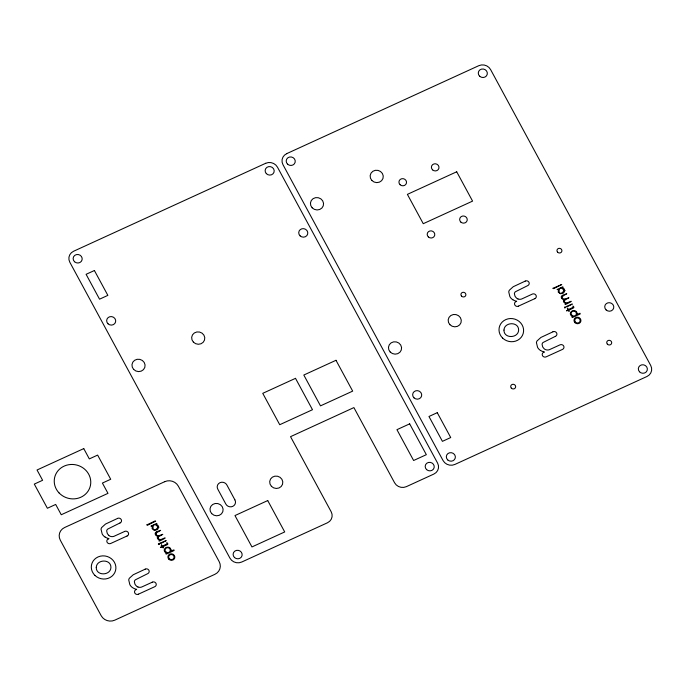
<?xml version="1.0" encoding="UTF-8"?>
<svg xmlns="http://www.w3.org/2000/svg" width="686" height="686" viewBox="0 0 686 686"><rect width="100%" height="100%" fill="white"/><g stroke="black" fill="none" stroke-linecap="round" stroke-linejoin="round"><path stroke-width="1.03" d="M163.234 547.951L162.222 546.991L160.404 547.445L161.853 546.313L161.244 545.19M161.373 544.753L162.513 546.013L166.441 544.221A0.9 0.84 14.3 0 0 167.067 543.269M567.476 308.151L568.608 309.42L572.536 307.62A0.9 0.84 14.3 0 0 573.17 306.676M286.688 153.647L478.802 65.684A8.781 8.215 14.3 0 1 490.61 69.595L650.722 365.484A8.781 8.215 14.3 0 1 646.984 376.485L454.869 464.448A8.781 8.215 14.3 0 1 443.07 460.563L282.966 164.666A8.781 8.215 14.3 0 1 286.705 153.673M525.253 281.097L513.239 286.714L509.381 290.204A5.154 4.819 14.3 0 0 508.746 291.927L509.878 296.609A8.249 7.718 14.3 0 0 512.836 299.748M516.052 301.583L516.721 301.283A10.873 10.161 14.3 0 1 512.854 299.722M518.505 306.11L534.763 298.667M563.317 295.769L566.756 293.745L562.914 295.109A3.25 3.036 14.3 0 0 561.414 296.343A1.912 1.784 14.3 0 0 561.405 297.664L561.491 297.904A3.353 3.13 14.3 0 0 561.611 298.153M565.084 299.045L568.917 297.733L565.418 299.731M565.881 303.486C561.097 307.465 579.044 297.535 567.133 302.912M117.546 518.427L105.533 524.044L101.674 527.534A5.154 4.819 14.3 0 0 101.039 529.258L102.171 533.94A8.249 7.718 14.3 0 0 105.129 537.078M119.999 522.955L107.599 529.138A4.588 4.288 14.3 0 0 106.982 529.995A2.967 2.77 14.3 0 0 106.69 530.955L107.222 533.279A8.438 7.889 14.3 0 0 107.668 534.06L108.74 535.337M552.942 331.818L540.92 337.435L537.061 340.916A5.154 4.819 14.3 0 0 536.435 342.648L537.558 347.322A8.249 7.718 14.3 0 0 540.525 350.469M108.354 538.913L109.023 538.613A10.873 10.161 14.3 0 1 105.155 537.052M124.603 531.47L114.03 536.289A5.145 4.811 14.3 0 1 110.275 536.306A4.725 4.416 14.3 0 1 108.74 535.337M555.386 336.337L542.995 342.528A4.588 4.288 14.3 0 0 542.369 343.377A2.967 2.77 14.3 0 0 542.077 344.346L542.609 346.662A8.438 7.889 14.3 0 0 543.055 347.45L544.135 348.728A4.725 4.416 14.3 0 0 545.67 349.671A5.145 4.811 14.3 0 0 549.417 349.68L559.999 344.861A2.718 2.538 14.3 0 1 563.669 346.001A2.718 2.538 14.3 0 1 562.46 349.423L546.185 356.831A2.718 2.538 14.3 0 1 542.515 355.691A2.718 2.538 14.3 0 1 543.724 352.261M127.056 535.998L110.798 543.441A2.718 2.538 14.3 0 1 107.119 542.3A2.718 2.538 14.3 0 1 108.328 538.879M543.741 352.304L544.41 351.995A10.873 10.161 14.3 0 1 540.542 350.443M156.811 531.701L160.653 530.338L157.214 532.362A2.384 2.23 14.3 0 0 156.116 533.271M158.989 535.637L162.814 534.325L159.315 536.332A2.384 2.23 14.3 0 0 158.234 537.215M159.778 540.079C154.933 544.049 173.035 534.205 161.039 539.505M145.235 569.148L133.213 574.765L129.362 578.247A5.154 4.819 14.3 0 0 128.728 579.97L129.851 584.652A8.249 7.718 14.3 0 0 132.818 587.799A10.873 10.161 14.3 0 0 136.703 589.351L136.034 589.634A2.718 2.538 14.3 0 0 134.808 593.021A2.718 2.538 14.3 0 0 138.503 594.196M152.292 582.191L141.71 587.01A5.145 4.811 14.3 0 1 137.963 587.019M138.486 594.153L154.736 586.71A2.718 2.538 14.3 0 0 155.971 583.332A2.718 2.538 14.3 0 0 152.266 582.148M572.913 306.025L573.865 307.019A1.08 1.012 14.3 0 1 573.745 307.62A1.938 1.809 14.3 0 1 572.921 308.246L568.977 310.098L569.106 311.427L568.317 310.398L566.516 310.869L567.957 309.72L567.348 308.597M166.809 542.617L167.761 543.612A1.08 1.012 14.3 0 1 167.641 544.221M163.362 547.642L162.874 546.691L166.835 544.873A1.938 1.809 14.3 0 0 167.693 544.255M157.952 536.289A2.813 2.624 14.3 0 1 155.585 534.72M155.508 534.754A3.353 3.13 14.3 0 1 155.388 534.505L155.293 534.257A1.912 1.784 14.3 0 1 155.336 532.953A3.25 3.036 14.3 0 1 156.828 531.736M159.778 539.933A2.487 2.324 14.3 0 1 157.771 536.16M160.978 539.385A1.929 1.801 14.3 0 1 158.277 537.232M158.929 535.534A1.981 1.852 14.3 0 1 156.176 533.296M137.972 587.002A4.725 4.416 14.3 0 1 136.428 586.05L135.348 584.781A8.438 7.889 14.3 0 1 134.902 583.992L134.37 581.668A2.967 2.77 14.3 0 1 134.67 580.708A4.588 4.288 14.3 0 1 135.288 579.859L147.679 573.668A2.718 2.538 14.3 0 0 148.905 570.289A2.718 2.538 14.3 0 0 145.209 569.106M124.586 531.436A2.718 2.538 14.3 0 1 128.282 532.61A2.718 2.538 14.3 0 1 127.073 536.04M117.529 518.393A2.718 2.538 14.3 0 1 121.225 519.568A2.718 2.538 14.3 0 1 120.016 522.989M564.055 299.696A2.813 2.624 14.3 0 1 561.688 298.127M565.881 303.332A2.487 2.324 14.3 0 1 563.875 299.568M567.073 302.792A1.929 1.801 14.3 0 1 564.381 300.64A2.384 2.23 14.3 0 1 565.427 299.756M565.032 298.933A1.981 1.852 14.3 0 1 562.271 296.704M562.22 296.678A2.384 2.23 14.3 0 1 563.326 295.786M518.522 306.153A2.718 2.538 14.3 0 1 514.826 304.97A2.718 2.538 14.3 0 1 516.035 301.548M534.78 298.71A2.718 2.538 14.3 0 0 535.989 295.28A2.718 2.538 14.3 0 0 532.293 294.105L521.737 298.967A5.145 4.811 14.3 0 1 517.981 298.976M517.99 298.95A4.725 4.416 14.3 0 1 516.447 298.007L515.366 296.729A8.438 7.889 14.3 0 1 514.929 295.949L514.397 293.625A2.967 2.77 14.3 0 1 514.689 292.665A4.588 4.288 14.3 0 1 515.306 291.807L527.697 285.625A2.718 2.538 14.3 0 0 528.932 282.238A2.718 2.538 14.3 0 0 525.227 281.063M552.916 331.775A2.718 2.538 14.3 0 1 556.612 332.959A2.718 2.538 14.3 0 1 555.403 336.38M159.366 544.075C157.849 545.85 158.252 542.146 159.366 544.092M565.47 307.482C564.158 309.309 564.201 305.579 565.47 307.5M158.758 527.2L157.514 529.549L154.487 530.372L152.138 528.735L152.292 526.179L150.971 526.128L156.7 523.384L156.974 524.001L156.048 524.456L157.986 525.356L158.758 527.2M564.861 290.598L563.609 292.956L560.582 293.78L558.284 292.227L558.395 289.586L557.075 289.526L562.803 286.791L563.112 287.357L562.151 287.863L564.089 288.763L564.861 290.598M157.994 527.165C150.946 536.658 151.735 518.324 157.994 527.165M564.098 290.564C557.178 300.056 557.727 281.723 564.098 290.564M96.254 567.416C96.031 576.189 110.592 575.777 110.926 567.485C111.141 558.713 96.615 559.133 96.254 567.416M503.961 330.086C503.738 338.858 518.299 338.447 518.633 330.155C518.848 321.382 504.321 321.803 503.961 330.086M171.011 549.949C169.468 553.062 174.887 548.285 174.115 550.532L166.432 554.056C165.42 554.382 166.021 552.71 166.689 553.002C165.12 552.822 163.911 551.132 164.297 549.589C165.043 546.262 170.934 546.253 171.011 549.949M577.115 313.348C575.648 316.486 580.785 311.65 580.245 313.922L572.536 317.455C571.755 317.807 571.747 316.28 572.973 316.418C571.361 316.349 570.049 314.668 570.375 313.09C571.026 309.686 577.037 309.609 577.115 313.348M146.933 524.867L147.49 525.253L155.679 521.171L155.139 520.914L146.933 524.85M160.052 543.183L160.618 543.561L166.201 540.585L160.052 543.183M553.027 288.274L553.593 288.66L561.765 284.519L553.036 288.257M566.156 306.582L566.722 306.968L572.321 304.027L566.164 306.548M265.679 163.294L73.573 251.256A8.781 8.215 14.3 0 0 69.826 262.249L229.939 558.147A8.781 8.215 14.3 0 0 241.729 562.031L327.471 522.775A8.781 8.215 14.3 0 0 331.184 511.79L290.538 436.665L353.899 407.595L394.579 482.764A8.781 8.215 14.3 0 0 406.335 486.666L433.844 474.069A8.781 8.215 14.3 0 0 437.591 463.076L277.478 167.178A8.781 8.215 14.3 0 0 265.679 163.294M94.402 270.516L86.093 274.314L99.547 299.182L107.856 295.374L94.402 270.516M456.705 171.783L407.39 194.361L423.262 223.696L472.577 201.118L456.705 171.783M83.761 448.601L37.035 469.996L42.609 480.286L34.3 484.093L47.377 508.257L55.686 504.45L61.251 514.749L107.976 493.354L102.403 483.064L110.712 479.257L97.635 455.092L89.326 458.9L83.761 448.601M295.512 378.338L262.755 393.335L279.734 424.711L312.49 409.714L295.512 378.338M335.994 360.296L303.812 375.036L320.491 405.863L352.681 391.123L335.994 360.296M164.743 481.675L64.621 527.517A10.119 9.458 14.3 0 0 60.308 540.191L101.168 615.694A10.119 9.458 14.3 0 0 114.759 620.17L214.881 574.328A10.119 9.458 14.3 0 0 219.186 561.654L178.334 486.151A10.119 9.458 14.3 0 0 164.743 481.675M409.662 423.854L396.937 429.676L413.624 460.503L426.34 454.681L409.662 423.854M437.265 412.68L428.964 416.488L442.419 441.347L450.719 437.548L437.265 412.68M267.729 500.566L234.972 515.563L251.951 546.939L284.707 531.942L267.729 500.566M234.878 499.828L226.929 485.079A5.136 4.802 14.3 0 0 219.966 482.695A5.136 4.802 14.3 0 0 217.839 489.238L225.797 503.987A5.136 4.802 14.3 0 0 232.751 506.371A5.136 4.802 14.3 0 0 234.878 499.828M168.945 559.33A3.481 3.25 14.3 0 0 174.724 557.967A3.481 3.25 14.3 0 0 170.428 553.894A3.481 3.25 14.3 0 0 168.945 559.33M169.451 558.798A2.71 2.538 14.3 0 0 173.97 557.804A2.71 2.538 14.3 0 0 170.668 554.58A2.71 2.538 14.3 0 0 169.451 558.798M165.823 551.87A2.633 2.461 14.3 0 0 170.205 550.858A2.633 2.461 14.3 0 0 166.955 547.762A2.633 2.461 14.3 0 0 165.823 551.87M94.925 575.408A12.357 11.551 14.3 0 0 115.497 570.778A12.357 11.551 14.3 0 0 100.379 556.166A12.357 11.551 14.3 0 0 94.925 575.408M575.048 322.729A3.481 3.25 14.3 0 0 580.828 321.374A3.481 3.25 14.3 0 0 576.532 317.292A3.481 3.25 14.3 0 0 575.048 322.729M575.554 322.206A2.71 2.538 14.3 0 0 580.073 321.211A2.71 2.538 14.3 0 0 576.772 317.987A2.71 2.538 14.3 0 0 575.554 322.206M571.927 315.277A2.633 2.461 14.3 0 0 576.309 314.265A2.633 2.461 14.3 0 0 573.059 311.161A2.633 2.461 14.3 0 0 571.927 315.277M502.624 338.078A12.357 11.551 14.3 0 0 523.204 333.456A12.357 11.551 14.3 0 0 508.086 318.836A12.357 11.551 14.3 0 0 502.624 338.078M59.013 492.874A18.342 17.15 14.3 0 0 89.917 487.412A18.342 17.15 14.3 0 0 68.583 464.739A18.342 17.15 14.3 0 0 59.013 492.874M414.061 397.897A4.553 4.253 14.3 0 0 421.59 396.019A4.553 4.253 14.3 0 0 415.896 390.763A4.553 4.253 14.3 0 0 414.061 397.897M449.87 324.658A6.603 6.174 14.3 0 0 461.001 322.686A6.603 6.174 14.3 0 0 453.317 314.531A6.603 6.174 14.3 0 0 449.87 324.658M312.139 207.789A6.603 6.174 14.3 0 0 323.269 205.826A6.603 6.174 14.3 0 0 315.586 197.662A6.603 6.174 14.3 0 0 312.139 207.789M371.846 180.452A6.603 6.174 14.3 0 0 382.968 178.489A6.603 6.174 14.3 0 0 375.285 170.325A6.603 6.174 14.3 0 0 371.846 180.452M390.171 351.987A6.603 6.174 14.3 0 0 401.293 350.023A6.603 6.174 14.3 0 0 393.618 341.86A6.603 6.174 14.3 0 0 390.171 351.987M461.567 296.146A2.495 2.332 14.3 0 0 465.768 295.409A2.495 2.332 14.3 0 0 462.87 292.322A2.495 2.332 14.3 0 0 461.567 296.146M557.607 252.182A2.495 2.332 14.3 0 0 561.808 251.436A2.495 2.332 14.3 0 0 558.901 248.358A2.495 2.332 14.3 0 0 557.607 252.182M607.376 344.166A2.495 2.332 14.3 0 0 611.586 343.429A2.495 2.332 14.3 0 0 608.679 340.342A2.495 2.332 14.3 0 0 607.376 344.166M511.344 388.139A2.495 2.332 14.3 0 0 515.546 387.401A2.495 2.332 14.3 0 0 512.639 384.314A2.495 2.332 14.3 0 0 511.344 388.139M447.726 459.929A4.553 4.253 14.3 0 0 455.255 458.059A4.553 4.253 14.3 0 0 449.562 452.794A4.553 4.253 14.3 0 0 447.726 459.929M639.506 371.795A4.553 4.253 14.3 0 0 647.164 370.44A4.553 4.253 14.3 0 0 641.873 364.823A4.553 4.253 14.3 0 0 639.506 371.795M460.838 222.084A3.816 3.567 14.3 0 0 467.149 220.515A3.816 3.567 14.3 0 0 462.373 216.099A3.816 3.567 14.3 0 0 460.838 222.084M432.583 169.871A3.816 3.567 14.3 0 0 438.894 168.302A3.816 3.567 14.3 0 0 434.127 163.885A3.816 3.567 14.3 0 0 432.583 169.871M400.118 184.74A3.816 3.567 14.3 0 0 406.429 183.171A3.816 3.567 14.3 0 0 401.653 178.754A3.816 3.567 14.3 0 0 400.118 184.74M428.364 236.944A3.816 3.567 14.3 0 0 434.684 235.375A3.816 3.567 14.3 0 0 429.908 230.968A3.816 3.567 14.3 0 0 428.364 236.944M287.606 164.194A4.553 4.253 14.3 0 0 295.134 162.316A4.553 4.253 14.3 0 0 289.441 157.06A4.553 4.253 14.3 0 0 287.606 164.194M606.141 309.952A4.553 4.253 14.3 0 0 613.67 308.083A4.553 4.253 14.3 0 0 607.976 302.818A4.553 4.253 14.3 0 0 606.141 309.952M479.685 76.249A4.553 4.253 14.3 0 0 487.214 74.38A4.553 4.253 14.3 0 0 481.521 69.114A4.553 4.253 14.3 0 0 479.685 76.249M108.062 323.843A4.553 4.253 14.3 0 0 115.582 321.974A4.553 4.253 14.3 0 0 109.889 316.709A4.553 4.253 14.3 0 0 108.062 323.843M193.366 342.1A6.603 6.174 14.3 0 0 204.497 340.127A6.603 6.174 14.3 0 0 196.813 331.973A6.603 6.174 14.3 0 0 193.366 342.1M211.7 513.634A6.603 6.174 14.3 0 0 222.821 511.662A6.603 6.174 14.3 0 0 215.138 503.507A6.603 6.174 14.3 0 0 211.7 513.634M271.399 486.297A6.603 6.174 14.3 0 0 282.521 484.333A6.603 6.174 14.3 0 0 274.846 476.17A6.603 6.174 14.3 0 0 271.399 486.297M133.667 369.428A6.603 6.174 14.3 0 0 144.797 367.464A6.603 6.174 14.3 0 0 137.114 359.301A6.603 6.174 14.3 0 0 133.667 369.428M74.542 261.743A4.553 4.253 14.3 0 0 82.071 259.874A4.553 4.253 14.3 0 0 76.378 254.609A4.553 4.253 14.3 0 0 74.542 261.743M266.322 173.609A4.553 4.253 14.3 0 0 273.988 172.255A4.553 4.253 14.3 0 0 268.698 166.629A4.553 4.253 14.3 0 0 266.322 173.609M426.589 469.601A4.553 4.253 14.3 0 0 434.118 467.732A4.553 4.253 14.3 0 0 428.424 462.467A4.553 4.253 14.3 0 0 426.589 469.601M300.134 235.898A4.553 4.253 14.3 0 0 307.662 234.029A4.553 4.253 14.3 0 0 301.969 228.764A4.553 4.253 14.3 0 0 300.134 235.898M234.518 557.547A4.553 4.253 14.3 0 0 242.038 555.677A4.553 4.253 14.3 0 0 236.353 550.412A4.553 4.253 14.3 0 0 234.518 557.547"/></g></svg>
